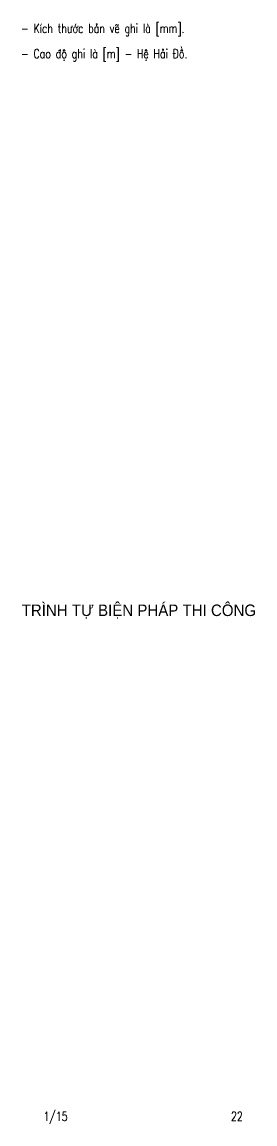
# Model space of a CAD drawing. Header units: millimetres. Extents: x -3040 to 7375, y -189092 to -182331.
# Drawn here: x 1868 to 2628, y -186084 to -182490 of the extents above; entities that cross this region are included whole.
import ezdxf
from ezdxf.enums import TextEntityAlignment as Align

# ---------------------------------------------------------------- set-up
doc = ezdxf.new("R2010")
doc.units = ezdxf.units.MM
doc.header["$LTSCALE"] = 75
doc.header["$MEASUREMENT"] = 0
doc.layers.add('T-Text', color=4, linetype='Continuous')
doc.styles.add('THUONG', font='vnsimple.shx', dxfattribs={"width": 0.75})
doc.styles.add('Tieu de', font='VHAVAN.TTF')

msp = doc.modelspace()

# ---------------------------------------------------------------- texts
at = {"layer": 'T-Text', "style": 'THUONG', "width": 0.75}
for s, p in [('- KÝch th\xadíc b¶n vÏ ghi lµ [mm].', (1865.24, -182526.14)), ('- Cao ®é ghi lµ [m] - HÖ H¶i §å.', (1865.24, -182608.64)), ('22', (2550.05, -186073.64))]:
    msp.add_text(s, height=30, dxfattribs=at).set_placement(p)
at = {"layer": 'T-Text', "style": 'Tieu de', "width": 1.04225}
msp.add_text('tr×nh tù biÖn ph¸p thi c«ng', height=37.5, dxfattribs=at).set_placement((1867.16, -184427.39), (2632.16, -184427.39), align=Align.FIT)
at = {"layer": 'T-Text', "style": 'THUONG', "width": 0.75}
msp.add_text('1/15', height=30, dxfattribs=at).set_placement((1977.74, -186073.64), align=Align.CENTER)

doc.saveas('drawing.dxf')
